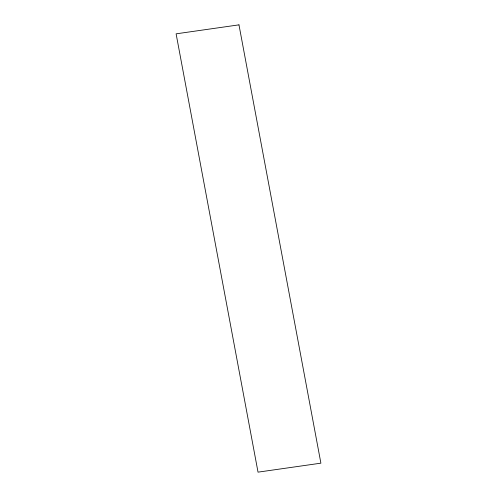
<?xml version="1.0" encoding="UTF-8"?>
<svg xmlns="http://www.w3.org/2000/svg" width="497" height="497" viewBox="0 0 497 497"><rect width="100%" height="100%" fill="white"/><g stroke="black" fill="none" stroke-linecap="round" stroke-linejoin="round"><path stroke-width="0.75" d="M238.97 24.85L176.106 33.833L258.03 472.15L320.894 463.167L238.97 24.85"/></g></svg>
